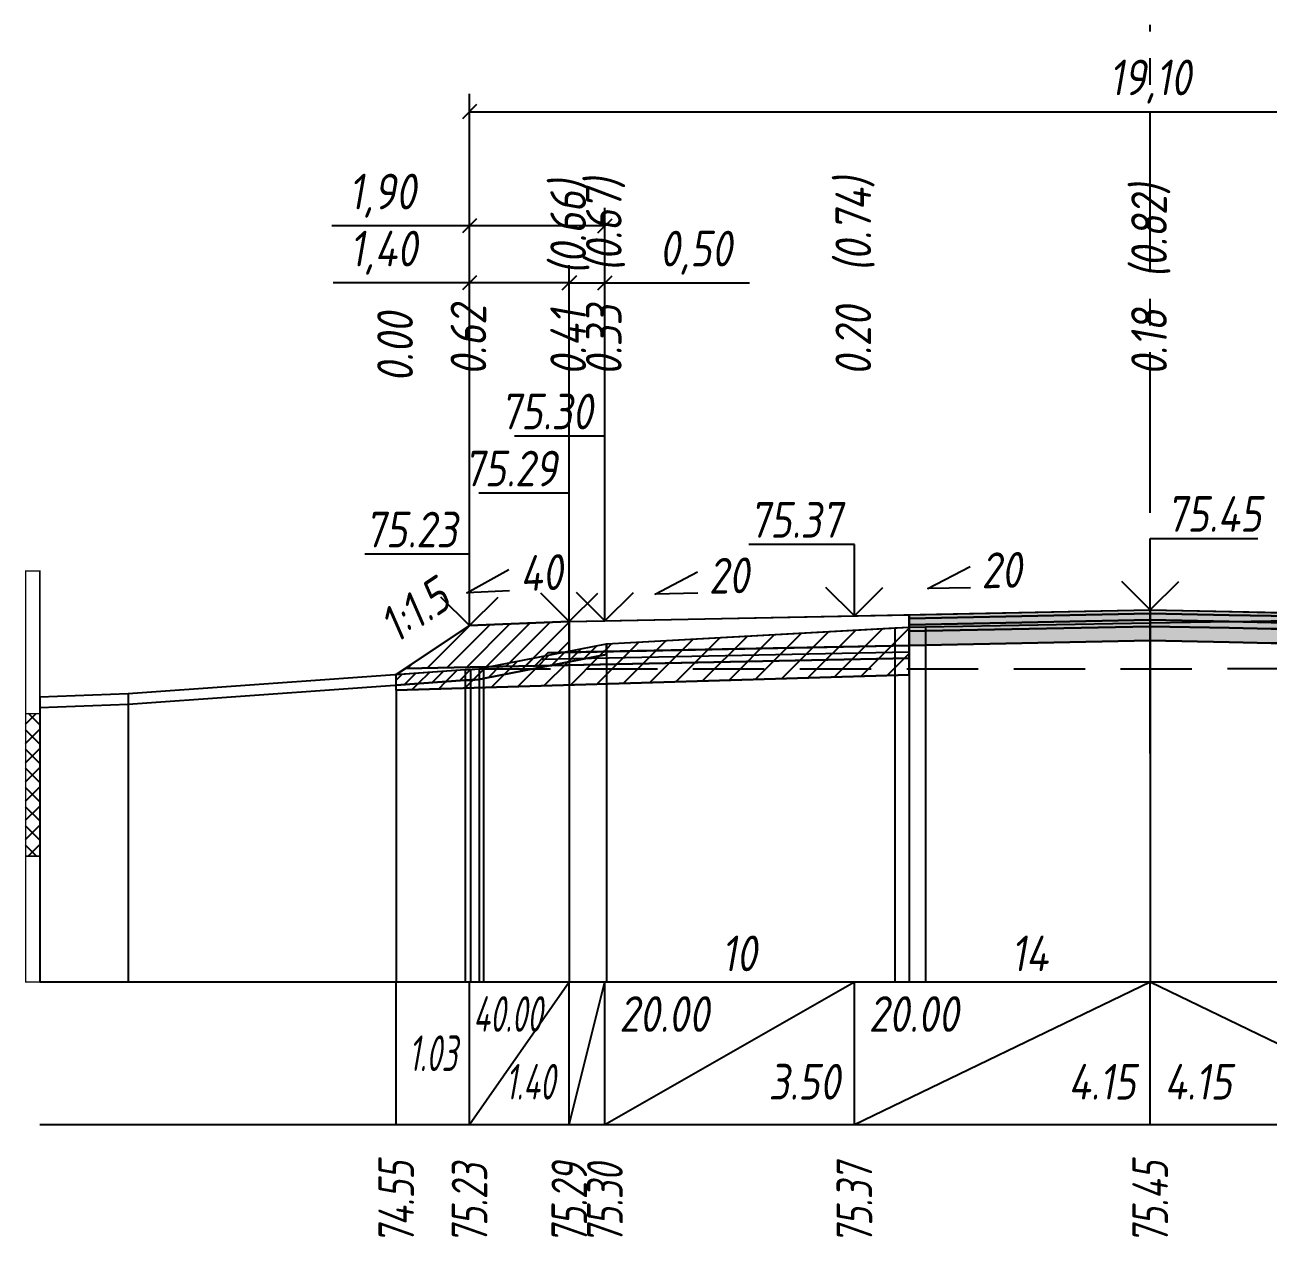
# Model space of a CAD drawing. Extents: x -717 to 1451, y -133302 to 233.
# Drawn here: x 78.9 to 166.2, y -15020.9 to -14935.9 of the extents above; entities that cross this region are included whole.
import ezdxf
from ezdxf.enums import TextEntityAlignment as Align

# ---------------------------------------------------------------- set-up
doc = ezdxf.new("R2010")
doc.units = 0
doc.linetypes.add('осевая2', pattern=[1.125, 0.75, -0.125, 0.125, -0.125])
doc.linetypes.add('штриховая', pattern=[0.75, 0.5, -0.25])
for name, color, linetype in [('Интерполированный поперечник', 2, 'Continuous'), ('Код_514', 1, 'Continuous'), ('Контур_0', 7, 'Continuous'), ('Контур_2521', 7, 'Continuous'), ('Контур_2564', 7, 'Continuous'), ('Контур_2660', 7, 'Continuous'), ('Контур_2665', 7, 'Continuous'), ('Контур_400', 7, 'Continuous'), ('Контур_508', 7, 'Continuous'), ('Контур_512', 7, 'Continuous'), ('Контур_513', 7, 'Continuous'), ('Контур_818', 7, 'Continuous'), ('Красный поперечник', 1, 'Continuous'), ('Линейка абсолютных высот', 7, 'Continuous'), ('Объём_2501', 7, 'Continuous'), ('Объём_2564', 7, 'Continuous'), ('Объём_2650', 7, 'Continuous'), ('Объём_2660', 7, 'Continuous'), ('Объём_2661', 7, 'Continuous'), ('Объём_2665', 7, 'Continuous'), ('Объём_2666', 7, 'Continuous'), ('Объём_2667', 7, 'Continuous'), ('Объём_2668', 7, 'Continuous'), ('Объём_2669', 7, 'Continuous'), ('Объём_2675', 7, 'Continuous'), ('Объём_2753', 7, 'Continuous'), ('Ось', 1, 'осевая2'), ('Откосы', 7, 'Continuous'), ('Отметки покрытия', 7, 'Continuous'), ('Рабочие отметки', 7, 'Continuous'), ('Рабочие отметки доп.', 7, 'Continuous'), ('Слои выравнивания', 7, 'Continuous'), ('Таблица', 7, 'Continuous'), ('Уклоны проезжей части', 7, 'Continuous'), ('Черный поперечник', 3, 'Continuous')]:
    doc.layers.add(name, color=color, linetype=linetype)
for name, color, linetype, true_color in [('Контур_2540', 2, 'Continuous', 0xffff00), ('Контур_2560', 2, 'Continuous', 0xffff00), ('Контур_2561', 7, 'Continuous', 0xff8040), ('Контур_2562', 3, 'Continuous', 0x00ff00), ('Контур_2563', 7, 'Continuous', 0xff8000), ('Контур_2570', 7, 'Continuous', 0x80ff00), ('Контур_2725', 7, 'Continuous', 0x323232), ('Контур_2736', 4, 'Continuous', 0x00ffff), ('Контур_2737', 4, 'Continuous', 0x00ffff), ('Контур_2738', 4, 'Continuous', 0x00ffff), ('Контур_2739', 4, 'Continuous', 0x00ffff), ('Контур_2741', 4, 'Continuous', 0x00ffff), ('Контур_2742', 4, 'Continuous', 0x00ffff), ('Контур_2743', 4, 'Continuous', 0x00ffff), ('Контур_2744', 7, 'Continuous', 0xa4ffff), ('Контур_2745', 7, 'Continuous', 0xa4ffff), ('Контур_2747', 4, 'Continuous', 0x00ffff), ('Контур_2748', 4, 'Continuous', 0x00ffff), ('Контур_2749', 4, 'Continuous', 0x00ffff), ('Контур_2750', 4, 'Continuous', 0x00ffff), ('Контур_2751', 4, 'Continuous', 0x00ffff), ('Контур_2752', 4, 'Continuous', 0x00ffff), ('Контур_2760', 7, 'Continuous', 0x323232), ('Контур_2761', 7, 'Continuous', 0x323232), ('Контур_2762', 7, 'Continuous', 0x323232), ('Контур_2763', 7, 'Continuous', 0x323232), ('Контур_402', 7, 'Continuous', 0xff6464), ('Контур_703', 4, 'Continuous', 0x00ffff), ('Контур_705', 4, 'Continuous', 0x00ffff), ('Контур_707', 4, 'Continuous', 0x00ffff), ('Контур_720', 131, 'Continuous', 0xaaffff), ('Объём_2500', 7, 'Continuous', 0xc0c0c0), ('Объём_2520', 7, 'Continuous', 0x80ffff), ('Объём_2540', 2, 'Continuous', 0xffff00), ('Объём_2560', 2, 'Continuous', 0xffff00), ('Объём_2561', 7, 'Continuous', 0xff8040), ('Объём_2562', 3, 'Continuous', 0x00ff00), ('Объём_2563', 7, 'Continuous', 0xff8000), ('Объём_2570', 7, 'Continuous', 0x80ff00), ('Объём_2600', 7, 'Continuous', 0x808000), ('Объём_2746', 2, 'Continuous', 0xffff00)]:
    doc.layers.add(name, color=color, linetype=linetype, true_color=true_color)
doc.styles.get("Standard").update_dxf_attribs({"font": 'txt', "height": 2.5})
doc.styles.add('М', font='romand.shx', dxfattribs={"width": 0.8, "oblique": 10, "height": 2.5})
doc.dimstyles.new('ISO-25', dxfattribs={"dimtxt": 2.5, "dimasz": 2.5, "dimexe": 1.25, "dimexo": 0.625, "dimtad": 1, "dimtxsty": 'Standard', "dimcen": 2.5, "dimadec": 0, "dimazin": 0, "dimtfac": 1, "dimtmove": 0, "dimatfit": 3, "dimfxl": 1, "dimarcsym": 0})

# ---------------------------------------------------------------- blocks, each defined once
blk = doc.blocks.new('_Oblique')
at = {"color": 0, "linetype": 'ByBlock', "lineweight": -2}
blk.add_line((-0.5, -0.5), (0.5, 0.5), dxfattribs=at)
blk = doc.blocks.new('*D346')
at = {"color": 0, "lineweight": -2, "transparency": 16777216}
for p, q in [((110.142, -14977.448), (110.142, -14952.728)), ((117.142, -14977.168), (117.142, -14952.728)), ((110.142, -14953.978), (100.569, -14953.978)), ((117.142, -14953.978), (110.142, -14953.978))]:
    blk.add_line(p, q, dxfattribs=at)
at = {"layer": 'Defpoints', "color": 0, "transparency": 16777216}
for p in [(117.142, -14953.978), (110.142, -14978.073), (117.142, -14977.793)]:
    blk.add_point(p, dxfattribs=at)
at = {"color": 0, "lineweight": -2, "transparency": 16777216, "rotation": 180}
blk.add_blockref('_Oblique', (110.142, -14953.978), dxfattribs=at)
at = {"color": 0, "lineweight": -2, "transparency": 16777216}
blk.add_blockref('_Oblique', (117.142, -14953.978), dxfattribs=at)
at = {"color": 0, "transparency": 16777216, "insert": (104.11, -14951.865), "char_height": 2.5, "width": 8.75, "attachment_point": 5, "style": 'М'}
blk.add_mtext('1,40', dxfattribs=at)
blk = doc.blocks.new('*D348')
at = {"color": 0, "lineweight": -2, "transparency": 16777216}
for p, q in [((117.142, -14977.168), (117.142, -14952.728)), ((119.642, -14977.118), (119.642, -14952.728)), ((117.142, -14953.978), (119.642, -14953.978)), ((119.642, -14953.978), (129.777, -14953.978))]:
    blk.add_line(p, q, dxfattribs=at)
at = {"layer": 'Defpoints', "color": 0, "transparency": 16777216}
for p in [(119.642, -14953.978), (119.642, -14977.743), (117.142, -14977.793)]:
    blk.add_point(p, dxfattribs=at)
at = {"color": 0, "lineweight": -2, "transparency": 16777216, "rotation": 180}
blk.add_blockref('_Oblique', (117.142, -14953.978), dxfattribs=at)
at = {"color": 0, "lineweight": -2, "transparency": 16777216}
blk.add_blockref('_Oblique', (119.642, -14953.978), dxfattribs=at)
at = {"color": 0, "transparency": 16777216, "insert": (126.016, -14951.865), "char_height": 2.5, "width": 9.16667, "attachment_point": 5, "style": 'М'}
blk.add_mtext('0,50', dxfattribs=at)
blk = doc.blocks.new('*D351')
at = {"color": 0, "lineweight": -2, "transparency": 16777216}
for p, q in [((110.142, -14977.448), (110.142, -14948.728)), ((119.642, -14977.118), (119.642, -14948.728)), ((110.142, -14949.978), (100.493, -14949.978)), ((119.642, -14949.978), (110.142, -14949.978))]:
    blk.add_line(p, q, dxfattribs=at)
at = {"layer": 'Defpoints', "color": 0, "transparency": 16777216}
for p in [(119.642, -14949.978), (119.642, -14977.743), (110.142, -14978.073)]:
    blk.add_point(p, dxfattribs=at)
at = {"color": 0, "lineweight": -2, "transparency": 16777216, "rotation": 180}
blk.add_blockref('_Oblique', (110.142, -14949.978), dxfattribs=at)
at = {"color": 0, "lineweight": -2, "transparency": 16777216}
blk.add_blockref('_Oblique', (119.642, -14949.978), dxfattribs=at)
at = {"color": 0, "transparency": 16777216, "insert": (104.034, -14947.865), "char_height": 2.5, "width": 8.75, "attachment_point": 5, "style": 'М'}
blk.add_mtext('1,90', dxfattribs=at)
blk = doc.blocks.new('*D352')
at = {"color": 0, "lineweight": -2, "transparency": 16777216}
for p, q in [((110.142, -14977.448), (110.142, -14940.728)), ((205.642, -14977.448), (205.642, -14940.728)), ((110.142, -14941.978), (205.642, -14941.978))]:
    blk.add_line(p, q, dxfattribs=at)
at = {"layer": 'Defpoints', "color": 0, "transparency": 16777216}
for p in [(205.642, -14941.978), (110.142, -14978.073), (205.642, -14978.073)]:
    blk.add_point(p, dxfattribs=at)
at = {"color": 0, "lineweight": -2, "transparency": 16777216, "rotation": 180}
blk.add_blockref('_Oblique', (110.142, -14941.978), dxfattribs=at)
at = {"color": 0, "lineweight": -2, "transparency": 16777216}
blk.add_blockref('_Oblique', (205.642, -14941.978), dxfattribs=at)
at = {"color": 0, "transparency": 16777216, "insert": (157.892, -14939.865), "char_height": 2.5, "width": 10.41667, "attachment_point": 5, "style": 'М'}
blk.add_mtext('19,10', dxfattribs=at)

msp = doc.modelspace()

# ---------------------------------------------------------------- hatches: boundary and pattern name
at = {"layer": 'Линейка абсолютных высот'}
h = msp.add_hatch(dxfattribs=at)
h.set_pattern_fill('ANSI37', scale=0.3, style=0)
h.paths.add_polyline_path([(80, -14994.184), (80, -14984.184), (79, -14984.184), (79, -14994.184)])
at = {"layer": 'Объём_2563'}
h = msp.add_hatch(dxfattribs=at)
h.set_pattern_fill('ANSI31', color=256, scale=0.3)
h.paths.add_polyline_path([(110.142, -14978.011), (117.142, -14977.731), (117.142, -14979.881), (115.642, -14979.911), (114.724, -14980.829), (105.642, -14981.011)])
at = {"layer": 'Объём_2570'}
h = msp.add_hatch(dxfattribs=at)
h.set_pattern_fill('ANSI31', color=256, scale=0.2)
h.paths.add_polyline_path([(119.742, -14980.045), (111.123, -14981.716), (110.82, -14981.801), (109.845, -14981.847), (105, -14982.189), (105, -14981.439), (109.845, -14981.097), (110.82, -14981.051), (111.123, -14980.966), (119.742, -14979.295)])
at = {"layer": 'Объём_2600'}
h = msp.add_hatch(dxfattribs=at)
h.set_pattern_fill('ANSI31', color=6, scale=0.4)
h.paths.add_polyline_path([(110.216, -14981.834), (110.82, -14981.801), (111.123, -14981.716), (119.742, -14980.045), (119.742, -14979.295), (140.978, -14978.118), (140.978, -14981.473), (105, -14982.552), (105, -14982.189), (109.845, -14981.847)])
at = {"layer": 'Слои выравнивания'}
for color, points in [(2, [(140.978, -14977.254), (142.142, -14977.231), (157.892, -14976.916), (157.892, -14977.166), (142.142, -14977.481), (140.978, -14977.504)]), (3, [(140.978, -14977.504), (142.142, -14977.481), (157.892, -14977.166), (157.892, -14977.616), (142.142, -14977.931), (140.978, -14977.954)]), (4, [(140.978, -14977.954), (142.142, -14977.931), (157.892, -14977.616), (157.892, -14978.066), (142.142, -14978.381), (140.978, -14978.404)]), (2, [(157.892, -14976.916), (163.442, -14977.027), (166.381, -14977.085), (167.074, -14977.099), (178.642, -14977.331), (190.539, -14977.569), (190.539, -14977.819), (178.642, -14977.581), (167.074, -14977.349), (166.381, -14977.335), (163.442, -14977.277), (157.892, -14977.166)]), (3, [(157.892, -14977.166), (163.442, -14977.277), (166.381, -14977.335), (167.074, -14977.349), (178.642, -14977.581), (190.539, -14977.819), (190.539, -14978.269), (178.642, -14978.031), (167.074, -14977.799), (166.381, -14977.785), (163.442, -14977.727), (157.892, -14977.616)]), (4, [(157.892, -14977.616), (163.442, -14977.727), (166.381, -14977.785), (167.074, -14977.799), (178.642, -14978.031), (190.539, -14978.269), (190.539, -14978.719), (178.642, -14978.481), (167.074, -14978.249), (166.381, -14978.235), (163.442, -14978.177), (157.892, -14978.066)]), (5, [(140.978, -14978.404), (142.142, -14978.381), (157.892, -14978.066), (157.892, -14979.066), (142.142, -14979.381), (140.978, -14979.404)]), (5, [(157.892, -14978.066), (163.442, -14978.177), (166.381, -14978.235), (167.074, -14978.249), (178.642, -14978.481), (190.539, -14978.719), (190.539, -14979.719), (178.642, -14979.481), (167.074, -14979.249), (166.381, -14979.235), (163.442, -14979.177), (157.892, -14979.066)])]:
    msp.add_hatch(color=color, dxfattribs=at).paths.add_polyline_path(points)

# ---------------------------------------------------------------- linework, layer by layer
at = {"layer": 'Интерполированный поперечник', "linetype": 'штриховая', "ltscale": 10, "flags": 128}
msp.add_lwpolyline([(110.82, -14981.051), (220.982, -14981.012)], dxfattribs=at)
at = {"layer": 'Код_514'}
for p, q in [((105, -15013), (105, -15003)), ((110.142, -15013), (110.142, -15003)), ((110.142, -15013), (117.142, -15003)), ((117.142, -15013), (117.142, -15003)), ((117.142, -15013), (119.642, -15003)), ((119.642, -15013), (119.642, -15003)), ((119.642, -15013), (137.142, -15003)), ((137.142, -15013), (137.142, -15003)), ((137.142, -15013), (157.892, -15003)), ((157.892, -15013), (157.892, -15003)), ((157.892, -15003), (178.642, -15013))]:
    msp.add_line(p, q, dxfattribs=at)
at = {"layer": 'Контур_0', "flags": 128}
for points in [[(117.142, -14977.731), (140.978, -14977.254), (140.978, -14979.404), (117.142, -14979.881), (117.142, -14977.731), (117.142, -14977.731)], [(110.142, -14978.011), (105, -14981.439), (105, -14981.439), (105, -14981.439), (105, -14981.439), (105, -14981.439), (105, -14981.439), (105, -14981.439), (105, -14981.439), (105, -14981.439), (105, -14981.439), (105, -14981.439), (105, -14981.439), (105, -14981.439), (105, -14981.439), (105, -14981.439)], [(110.142, -14978.011), (105, -14981.439), (105, -14981.439), (105, -14981.439), (105, -14981.439), (105, -14981.439), (105, -14981.439), (105, -14981.439), (105, -14981.439), (105, -14981.439), (105, -14981.439), (105, -14981.439), (105, -14981.439), (105, -14981.439), (105, -14981.439), (105, -14981.439), (105, -14981.439), (105, -14981.439), (105, -14981.439), (105, -14981.439), (105, -14981.439), (105, -14981.439), (105, -14981.439), (105, -14981.439), (105, -14981.439), (105, -14981.439), (105, -14981.439), (105, -14981.439), (105, -14981.439), (105, -14981.439)], [(115.642, -14979.911), (140.978, -14979.404), (140.978, -14980.304), (114.724, -14980.829), (115.642, -14979.911), (115.642, -14979.911)], [(105.642, -14981.011), (114.724, -14980.829), (115.642, -14979.911), (117.142, -14979.881)]]:
    msp.add_lwpolyline(points, dxfattribs=at)
at = {"layer": 'Контур_2521', "color": 250, "flags": 128}
msp.add_lwpolyline([(115.183, -14980.37), (140.978, -14979.854)], dxfattribs=at)
at = {"layer": 'Контур_2540', "flags": 128}
msp.add_lwpolyline([(105.642, -14981.011), (140.978, -14980.304), (140.978, -14981.473), (105, -14982.552), (105, -14981.439), (105.642, -14981.011), (105.642, -14981.011)], dxfattribs=at)
at = {"layer": 'Контур_2560', "flags": 128}
msp.add_lwpolyline([(110.142, -14978.011), (110.142, -14978.011), (110.142, -14978.011), (117.142, -14977.731)], dxfattribs=at)
at = {"layer": 'Контур_2561', "flags": 128}
msp.add_lwpolyline([(117.142, -14977.731), (117.142, -14977.731), (110.142, -14978.011), (110.142, -14978.011), (117.142, -14977.731)], dxfattribs=at)
at = {"layer": 'Контур_2562', "flags": 128}
msp.add_lwpolyline([(110.142, -14978.011), (110.142, -14978.011), (110.142, -14978.011), (110.142, -14978.011), (110.142, -14978.011)], dxfattribs=at)
at = {"layer": 'Контур_2563', "flags": 128}
msp.add_lwpolyline([(110.142, -14978.011), (117.142, -14977.731), (117.142, -14979.881), (115.642, -14979.911), (114.724, -14980.829), (105.642, -14981.011), (110.142, -14978.011), (110.142, -14978.011)], dxfattribs=at)
at = {"layer": 'Контур_2564', "flags": 128}
msp.add_lwpolyline([(110.142, -14978.011), (117.142, -14977.731)], dxfattribs=at)
at = {"layer": 'Контур_2570', "flags": 128}
msp.add_lwpolyline([(80, -14983.75), (86.195, -14983.515), (109.845, -14981.847), (110.216, -14981.834), (110.82, -14981.801), (110.82, -14981.801), (111.123, -14981.716), (119.742, -14980.045), (119.742, -14979.295), (139.987, -14978.178), (140.978, -14978.118), (142.142, -14978.1), (157.892, -14977.824), (166.381, -14977.675)], dxfattribs=at)
at = {"layer": 'Контур_2660', "flags": 128}
msp.add_lwpolyline([(105, -14982.552), (140.978, -14981.473)], dxfattribs=at)
at = {"layer": 'Контур_2665', "flags": 128}
msp.add_lwpolyline([(110.142, -14978.011), (110.142, -14978.011)], dxfattribs=at)
at = {"layer": 'Контур_2725', "flags": 128}
msp.add_lwpolyline([(140.978, -14979.404), (142.142, -14979.381), (157.892, -14979.066), (163.442, -14979.177), (166.381, -14979.235), (167.074, -14979.249), (178.642, -14979.481), (190.539, -14979.719)], dxfattribs=at)
at = {"layer": 'Контур_2736', "flags": 128}
msp.add_lwpolyline([(110.142, -14978.011), (105, -14981.439)], dxfattribs=at)
at = {"layer": 'Контур_2737', "flags": 128}
msp.add_lwpolyline([(105, -14981.439), (105, -14981.439)], dxfattribs=at)
at = {"layer": 'Контур_2738', "flags": 128}
msp.add_lwpolyline([(105, -14981.439), (105, -14981.439)], dxfattribs=at)
at = {"layer": 'Контур_2739', "flags": 128}
msp.add_lwpolyline([(105, -14981.439), (105, -14981.439)], dxfattribs=at)
at = {"layer": 'Контур_2741', "flags": 128}
msp.add_lwpolyline([(105, -14981.439), (105, -14981.439)], dxfattribs=at)
at = {"layer": 'Контур_2742', "flags": 128}
msp.add_lwpolyline([(105, -14981.439), (105, -14981.439)], dxfattribs=at)
at = {"layer": 'Контур_2743', "flags": 128}
msp.add_lwpolyline([(105, -14981.439), (105, -14981.439)], dxfattribs=at)
at = {"layer": 'Контур_2744', "flags": 128}
msp.add_lwpolyline([(105, -14981.439), (105, -14981.439)], dxfattribs=at)
msp.add_lwpolyline([(105, -14981.439), (105, -14981.439)], dxfattribs=at)
msp.add_lwpolyline([(105, -14981.439), (105, -14981.439)], dxfattribs=at)
msp.add_lwpolyline([(105, -14981.439), (105, -14981.439)], dxfattribs=at)
msp.add_lwpolyline([(105, -14981.439), (105, -14981.439)], dxfattribs=at)
msp.add_lwpolyline([(105, -14981.439), (105, -14981.439)], dxfattribs=at)
at = {"layer": 'Контур_2745', "flags": 128}
msp.add_lwpolyline([(105, -14981.439), (105, -14981.439)], dxfattribs=at)
msp.add_lwpolyline([(105, -14981.439), (105, -14981.439)], dxfattribs=at)
msp.add_lwpolyline([(105, -14981.439), (105, -14981.439)], dxfattribs=at)
msp.add_lwpolyline([(105, -14981.439), (105, -14981.439)], dxfattribs=at)
msp.add_lwpolyline([(105, -14981.439), (105, -14981.439)], dxfattribs=at)
msp.add_lwpolyline([(105, -14981.439), (105, -14981.439)], dxfattribs=at)
at = {"layer": 'Контур_2747', "flags": 128}
msp.add_lwpolyline([(105, -14981.439), (105, -14981.439)], dxfattribs=at)
at = {"layer": 'Контур_2748', "flags": 128}
msp.add_lwpolyline([(105, -14981.439), (105, -14981.439)], dxfattribs=at)
at = {"layer": 'Контур_2749', "flags": 128}
msp.add_lwpolyline([(105, -14981.439), (105, -14981.439)], dxfattribs=at)
at = {"layer": 'Контур_2750', "flags": 128}
msp.add_lwpolyline([(105, -14981.439), (105, -14981.439)], dxfattribs=at)
at = {"layer": 'Контур_2751', "flags": 128}
msp.add_lwpolyline([(105, -14981.439), (105, -14981.439)], dxfattribs=at)
at = {"layer": 'Контур_2752', "flags": 128}
msp.add_lwpolyline([(105, -14981.439), (105, -14981.439)], dxfattribs=at)
at = {"layer": 'Контур_2760', "flags": 128}
msp.add_lwpolyline([(140.978, -14977.254), (142.142, -14977.231), (157.892, -14976.916), (163.442, -14977.027), (166.381, -14977.085), (167.074, -14977.099), (178.642, -14977.331), (190.539, -14977.569)], dxfattribs=at)
at = {"layer": 'Контур_2761', "flags": 128}
msp.add_lwpolyline([(140.978, -14977.504), (142.142, -14977.481), (157.892, -14977.166), (163.442, -14977.277), (166.381, -14977.335), (167.074, -14977.349), (178.642, -14977.581), (190.539, -14977.819)], dxfattribs=at)
at = {"layer": 'Контур_2762', "flags": 128}
msp.add_lwpolyline([(140.978, -14977.954), (142.142, -14977.931), (157.892, -14977.616), (163.442, -14977.727), (166.381, -14977.785), (167.074, -14977.799), (178.642, -14978.031), (190.539, -14978.269)], dxfattribs=at)
at = {"layer": 'Контур_2763', "flags": 128}
msp.add_lwpolyline([(140.978, -14978.404), (142.142, -14978.381), (157.892, -14978.066), (163.442, -14978.177), (166.381, -14978.235), (167.074, -14978.249), (178.642, -14978.481), (190.539, -14978.719)], dxfattribs=at)
at = {"layer": 'Контур_400', "flags": 128}
for points in [[(117.142, -14977.731), (119.642, -14977.681), (119.642, -14977.681), (119.642, -14977.681), (119.642, -14977.681), (119.642, -14977.681), (119.642, -14977.681), (137.142, -14977.331), (157.892, -14976.916)], [(157.892, -14976.916), (178.642, -14977.331), (196.142, -14977.681), (196.142, -14977.681), (196.142, -14977.681), (196.142, -14977.681), (196.142, -14977.681), (196.142, -14977.681), (198.642, -14977.731)]]:
    msp.add_lwpolyline(points, dxfattribs=at)
at = {"layer": 'Контур_402', "flags": 128}
msp.add_lwpolyline([(105, -14982.552), (140.978, -14981.473), (140.978, -14979.404), (157.892, -14979.066), (190.539, -14979.719), (190.539, -14981.945), (212.534, -14982.605)], dxfattribs=at)
at = {"layer": 'Контур_508', "flags": 128}
msp.add_lwpolyline([(105, -14982.552), (140.978, -14981.473), (140.978, -14979.404), (157.892, -14979.066), (190.539, -14979.719), (190.539, -14981.945), (212.534, -14982.605), (212.597, -14982.647), (214.597, -14982.647), (217.046, -14981.014)], dxfattribs=at)
at = {"layer": 'Контур_512', "flags": 128}
msp.add_lwpolyline([(105, -14982.552), (140.978, -14981.473)], dxfattribs=at)
at = {"layer": 'Контур_513', "flags": 128}
msp.add_lwpolyline([(105, -14982.552), (140.978, -14981.473), (140.978, -14979.404), (157.892, -14979.066), (190.539, -14979.719), (190.539, -14981.945), (212.534, -14982.605), (212.597, -14982.647), (214.597, -14982.647), (217.046, -14981.014)], dxfattribs=at)
at = {"layer": 'Контур_703', "flags": 128}
for points in [[(110.142, -14978.011), (105, -14981.439)], [(105, -14981.439), (105, -14981.439)]]:
    msp.add_lwpolyline(points, dxfattribs=at)
at = {"layer": 'Контур_705', "flags": 128}
msp.add_lwpolyline([(105, -14981.439), (105, -14981.439)], dxfattribs=at)
at = {"layer": 'Контур_707', "flags": 128}
msp.add_lwpolyline([(105, -14981.439), (105, -14981.439)], dxfattribs=at)
at = {"layer": 'Контур_720', "flags": 128}
msp.add_lwpolyline([(105, -14981.439), (105, -14981.439)], dxfattribs=at)
at = {"layer": 'Контур_818', "flags": 128}
msp.add_lwpolyline([(105, -14982.189), (109.845, -14981.847), (110.216, -14981.834), (110.82, -14981.801), (110.82, -14981.801), (111.123, -14981.716), (119.742, -14980.045), (119.742, -14979.295), (139.987, -14978.178), (140.978, -14978.118), (142.142, -14978.1), (157.892, -14977.824), (166.381, -14977.675), (167.074, -14977.688), (190.539, -14978.043), (191.053, -14978.079), (212.134, -14979.149), (212.134, -14979.899), (212.39, -14979.947), (217.046, -14980.931)], dxfattribs=at)
at = {"layer": 'Красный поперечник'}
for p, q in [((110.142, -14978.011), (117.142, -14977.731)), ((117.142, -14977.731), (119.642, -14977.681)), ((119.642, -14977.681), (137.142, -14977.331)), ((137.142, -14977.331), (157.892, -14976.916)), ((157.892, -14976.916), (178.642, -14977.331)), ((105, -14981.439), (110.142, -14978.011)), ((140.978, -14981.473), (140.978, -15003)), ((105, -14982.552), (105, -15003))]:
    msp.add_line(p, q, dxfattribs=at)
at = {"layer": 'Линейка абсолютных высот', "color": 7, "const_width": 0.1, "flags": 128}
for points in [[(80, -14984.184), (80, -14974.184), (79, -14974.184), (79, -14984.184), (80, -14984.184)], [(80, -14994.184), (80, -14984.184), (79, -14984.184), (79, -14994.184), (80, -14994.184)], [(80, -15003), (80, -14994.184), (79, -14994.184), (79, -15003), (80, -15003)]]:
    msp.add_lwpolyline(points, dxfattribs=at)
at = {"layer": 'Объём_2500', "flags": 128}
msp.add_lwpolyline([(117.142, -14977.731), (140.978, -14977.254), (140.978, -14979.404), (117.142, -14979.881), (117.142, -14977.731), (117.142, -14977.731)], dxfattribs=at)
at = {"layer": 'Объём_2501', "flags": 128}
for points in [[(117.142, -14977.731), (119.642, -14977.681), (119.642, -14977.681), (119.642, -14977.681), (119.642, -14977.681), (119.642, -14977.681), (119.642, -14977.681), (137.142, -14977.331), (157.892, -14976.916)], [(157.892, -14976.916), (178.642, -14977.331), (196.142, -14977.681), (196.142, -14977.681), (196.142, -14977.681), (196.142, -14977.681), (196.142, -14977.681), (196.142, -14977.681), (198.642, -14977.731)]]:
    msp.add_lwpolyline(points, dxfattribs=at)
at = {"layer": 'Объём_2520', "color": 250, "flags": 128}
msp.add_lwpolyline([(115.642, -14979.911), (140.978, -14979.404), (140.978, -14980.304), (114.724, -14980.829), (115.642, -14979.911), (115.642, -14979.911)], dxfattribs=at)
at = {"layer": 'Объём_2540', "flags": 128}
msp.add_lwpolyline([(105.642, -14981.011), (140.978, -14980.304), (140.978, -14981.473), (105, -14982.552), (105, -14981.439), (105.642, -14981.011), (105.642, -14981.011)], dxfattribs=at)
at = {"layer": 'Объём_2560', "flags": 128}
msp.add_lwpolyline([(110.142, -14978.011), (110.142, -14978.011), (110.142, -14978.011), (117.142, -14977.731)], dxfattribs=at)
at = {"layer": 'Объём_2561', "flags": 128}
msp.add_lwpolyline([(117.142, -14977.731), (117.142, -14977.731), (110.142, -14978.011), (110.142, -14978.011), (117.142, -14977.731)], dxfattribs=at)
at = {"layer": 'Объём_2562', "flags": 128}
msp.add_lwpolyline([(110.142, -14978.011), (110.142, -14978.011), (110.142, -14978.011), (110.142, -14978.011), (110.142, -14978.011)], dxfattribs=at)
at = {"layer": 'Объём_2563', "color": 250, "flags": 128}
msp.add_lwpolyline([(110.142, -14978.011), (117.142, -14977.731), (117.142, -14979.881), (115.642, -14979.911), (114.724, -14980.829), (105.642, -14981.011), (110.142, -14978.011), (110.142, -14978.011)], dxfattribs=at)
at = {"layer": 'Объём_2564', "flags": 128}
msp.add_lwpolyline([(110.142, -14978.011), (117.142, -14977.731)], dxfattribs=at)
at = {"layer": 'Объём_2570', "flags": 128}
msp.add_lwpolyline([(119.742, -14980.045), (111.123, -14981.716), (110.82, -14981.801), (109.845, -14981.847), (105, -14982.189), (105, -14981.439), (109.845, -14981.097), (110.82, -14981.051), (111.123, -14980.966), (119.742, -14979.295), (119.742, -14980.045), (119.742, -14980.045)], dxfattribs=at)
at = {"layer": 'Объём_2650', "color": 6, "flags": 128}
msp.add_lwpolyline([(110.216, -14981.834), (110.82, -14981.801), (111.123, -14981.716), (119.742, -14980.045), (119.742, -14979.295), (140.978, -14978.118), (140.978, -14981.473), (105, -14982.552), (105, -14982.189), (109.845, -14981.847), (110.216, -14981.834), (110.216, -14981.834)], dxfattribs=at)
at = {"layer": 'Объём_2660', "flags": 128}
msp.add_lwpolyline([(105, -14982.552), (140.978, -14981.473)], dxfattribs=at)
at = {"layer": 'Объём_2661', "flags": 128}
msp.add_lwpolyline([(110.142, -14978.011), (105, -14981.439)], dxfattribs=at)
at = {"layer": 'Объём_2665', "flags": 128}
msp.add_lwpolyline([(110.142, -14978.011), (110.142, -14978.011)], dxfattribs=at)
at = {"layer": 'Объём_2666', "flags": 128}
msp.add_lwpolyline([(110.142, -14978.011), (105, -14981.439)], dxfattribs=at)
at = {"layer": 'Объём_2667', "flags": 128}
msp.add_lwpolyline([(105, -14981.439), (105, -14981.439)], dxfattribs=at)
msp.add_lwpolyline([(105, -14981.439), (105, -14981.439)], dxfattribs=at)
at = {"layer": 'Объём_2668', "flags": 128}
msp.add_lwpolyline([(105, -14981.439), (105, -14981.439)], dxfattribs=at)
msp.add_lwpolyline([(105, -14981.439), (105, -14981.439)], dxfattribs=at)
at = {"layer": 'Объём_2669', "flags": 128}
msp.add_lwpolyline([(105, -14981.439), (105, -14981.439)], dxfattribs=at)
msp.add_lwpolyline([(105, -14981.439), (105, -14981.439)], dxfattribs=at)
at = {"layer": 'Объём_2675', "flags": 128}
msp.add_lwpolyline([(105, -14981.439), (105, -14981.439)], dxfattribs=at)
msp.add_lwpolyline([(105, -14981.439), (105, -14981.439)], dxfattribs=at)
msp.add_lwpolyline([(105, -14981.439), (105, -14981.439)], dxfattribs=at)
msp.add_lwpolyline([(105, -14981.439), (105, -14981.439)], dxfattribs=at)
msp.add_lwpolyline([(105, -14981.439), (105, -14981.439)], dxfattribs=at)
msp.add_lwpolyline([(105, -14981.439), (105, -14981.439)], dxfattribs=at)
msp.add_lwpolyline([(105, -14981.439), (105, -14981.439)], dxfattribs=at)
msp.add_lwpolyline([(105, -14981.439), (105, -14981.439)], dxfattribs=at)
msp.add_lwpolyline([(105, -14981.439), (105, -14981.439)], dxfattribs=at)
msp.add_lwpolyline([(105, -14981.439), (105, -14981.439)], dxfattribs=at)
msp.add_lwpolyline([(105, -14981.439), (105, -14981.439)], dxfattribs=at)
msp.add_lwpolyline([(105, -14981.439), (105, -14981.439)], dxfattribs=at)
at = {"layer": 'Объём_2746', "flags": 128}
msp.add_lwpolyline([(109.845, -14981.847), (110.82, -14981.801), (111.123, -14981.716), (119.742, -14980.045), (119.742, -14979.295), (140.978, -14978.118), (140.978, -14981.473), (105, -14982.552), (105, -14982.189), (109.845, -14981.847), (109.845, -14981.847)], dxfattribs=at)
at = {"layer": 'Объём_2753', "flags": 128}
msp.add_lwpolyline([(140.978, -14977.254), (140.978, -14977.254)], dxfattribs=at)
at = {"layer": 'Ось', "ltscale": 15}
msp.add_line((157.892, -14986.971), (157.892, -14935.886), dxfattribs=at)
at = {"layer": 'Откосы', "color": 1, "flags": 128}
for points in [[(112.954, -14975.585), (109.956, -14975.705), (112.894, -14974.086)], [(126.167, -14975.739), (123.167, -14975.799), (126.137, -14974.239)], [(145.292, -14975.356), (142.292, -14975.416), (145.262, -14973.857)]]:
    msp.add_lwpolyline(points, dxfattribs=at)
at = {"layer": 'Отметки покрытия', "color": 1}
for p, q in [((119.642, -14964.731), (113.292, -14964.731)), ((119.642, -14977.681), (119.642, -14964.731)), ((117.142, -14968.731), (110.792, -14968.731)), ((117.142, -14977.731), (117.142, -14968.731)), ((137.142, -14972.331), (129.742, -14972.331)), ((137.142, -14977.331), (137.142, -14972.331)), ((157.892, -14976.916), (157.892, -14971.916)), ((157.892, -14971.916), (165.442, -14971.916)), ((110.142, -14973.011), (102.792, -14973.011)), ((110.142, -14978.011), (110.142, -14973.011)), ((157.892, -14976.916), (155.892, -14974.916)), ((157.892, -14976.916), (159.892, -14974.916)), ((117.142, -14977.731), (115.142, -14975.731)), ((117.142, -14977.731), (119.142, -14975.731)), ((119.642, -14977.681), (117.642, -14975.681)), ((119.642, -14977.681), (121.642, -14975.681)), ((137.142, -14977.331), (135.142, -14975.331)), ((137.142, -14977.331), (139.142, -14975.331)), ((110.142, -14978.011), (108.142, -14976.011)), ((110.142, -14978.011), (112.142, -14976.011))]:
    msp.add_line(p, q, dxfattribs=at)
at = {"layer": 'Слои выравнивания'}
for p, q in [((117.142, -14977.731), (117.142, -15003)), ((140.978, -14977.254), (140.978, -15003)), ((157.892, -14976.916), (157.892, -15003))]:
    msp.add_line(p, q, dxfattribs=at)
at = {"layer": 'Слои выравнивания', "color": 2, "flags": 128}
for points in [[(140.978, -14977.254), (142.142, -14977.231), (157.892, -14976.916), (157.892, -14977.166), (142.142, -14977.481), (140.978, -14977.504)], [(157.892, -14976.916), (163.442, -14977.027), (166.381, -14977.085), (167.074, -14977.099), (178.642, -14977.331), (190.539, -14977.569), (190.539, -14977.819), (178.642, -14977.581), (167.074, -14977.349), (166.381, -14977.335), (163.442, -14977.277), (157.892, -14977.166)]]:
    msp.add_lwpolyline(points, close=True, dxfattribs=at)
at = {"layer": 'Слои выравнивания', "color": 3, "flags": 128}
for points in [[(140.978, -14977.504), (142.142, -14977.481), (157.892, -14977.166), (157.892, -14977.616), (142.142, -14977.931), (140.978, -14977.954)], [(157.892, -14977.166), (163.442, -14977.277), (166.381, -14977.335), (167.074, -14977.349), (178.642, -14977.581), (190.539, -14977.819), (190.539, -14978.269), (178.642, -14978.031), (167.074, -14977.799), (166.381, -14977.785), (163.442, -14977.727), (157.892, -14977.616)]]:
    msp.add_lwpolyline(points, close=True, dxfattribs=at)
at = {"layer": 'Слои выравнивания', "color": 4, "flags": 128}
for points in [[(140.978, -14977.954), (142.142, -14977.931), (157.892, -14977.616), (157.892, -14978.066), (142.142, -14978.381), (140.978, -14978.404)], [(157.892, -14977.616), (163.442, -14977.727), (166.381, -14977.785), (167.074, -14977.799), (178.642, -14978.031), (190.539, -14978.269), (190.539, -14978.719), (178.642, -14978.481), (167.074, -14978.249), (166.381, -14978.235), (163.442, -14978.177), (157.892, -14978.066)]]:
    msp.add_lwpolyline(points, close=True, dxfattribs=at)
at = {"layer": 'Слои выравнивания', "color": 5, "flags": 128}
for points in [[(140.978, -14978.404), (142.142, -14978.381), (157.892, -14978.066), (157.892, -14979.066), (142.142, -14979.381), (140.978, -14979.404)], [(157.892, -14978.066), (163.442, -14978.177), (166.381, -14978.235), (167.074, -14978.249), (178.642, -14978.481), (190.539, -14978.719), (190.539, -14979.719), (178.642, -14979.481), (167.074, -14979.249), (166.381, -14979.235), (163.442, -14979.177), (157.892, -14979.066)]]:
    msp.add_lwpolyline(points, close=True, dxfattribs=at)
at = {"layer": 'Таблица'}
for p, q in [((80, -15003), (242.046, -15003)), ((80, -15013), (242.046, -15013))]:
    msp.add_line(p, q, dxfattribs=at)
at = {"layer": 'Черный поперечник', "color": 7}
for p, q in [((139.987, -14978.178), (139.987, -15003)), ((140.978, -14978.118), (140.978, -15003)), ((142.142, -14978.1), (142.142, -15003)), ((157.892, -14977.824), (157.892, -15003)), ((119.742, -14979.295), (119.742, -15003)), ((109.845, -14981.097), (109.845, -15003)), ((110.216, -14981.084), (110.216, -15003)), ((110.82, -14981.051), (110.82, -15003)), ((111.123, -14980.966), (111.123, -15003)), ((86.195, -14982.765), (86.195, -15003)), ((80, -14983), (80, -15003))]:
    msp.add_line(p, q, dxfattribs=at)
at = {"layer": 'Черный поперечник', "flags": 128}
msp.add_lwpolyline([(80, -14983), (86.195, -14982.765), (109.845, -14981.097), (110.216, -14981.084), (110.82, -14981.051), (111.123, -14980.966), (119.742, -14979.295), (139.987, -14978.178), (140.978, -14978.118), (142.142, -14978.1), (157.892, -14977.824), (166.381, -14977.675), (167.074, -14977.688), (190.539, -14978.043), (191.053, -14978.079), (212.134, -14979.149), (212.39, -14979.197), (220.982, -14981.012), (224.456, -14980.235), (233.399, -14978.775), (242.046, -14978.527)], dxfattribs=at)

# ---------------------------------------------------------------- texts
at = {"layer": 'Код_514', "style": 'М', "oblique": 10}
for s, width, p in [('40.00', 0.6, (110.396, -15004)), ('20.00', 0.8, (120.642, -15004)), ('20.00', 0.8, (138.142, -15004))]:
    msp.add_text(s, height=2.5, dxfattribs=dict(at, width=width)).set_placement(p, align=Align.TOP_LEFT)
at = {"layer": 'Код_514', "style": 'М', "oblique": 10, "width": 0.6}
msp.add_text('1.03', height=2.5, dxfattribs=at).set_placement((107.571, -15008), align=Align.MIDDLE_CENTER)
at = {"layer": 'Код_514', "style": 'М', "oblique": 10}
for s, width, p in [('1.40', 0.6, (116.142, -15012)), ('3.50', 0.8, (136.142, -15012)), ('4.15', 0.8, (156.892, -15012))]:
    msp.add_text(s, height=2.5, dxfattribs=dict(at, width=width)).set_placement(p, align=Align.BOTTOM_RIGHT)
at = {"layer": 'Код_514', "style": 'М', "oblique": 10, "width": 0.8}
msp.add_text('4.15', height=2.5, dxfattribs=at).set_placement((158.892, -15012), align=Align.BOTTOM_LEFT)
at = {"layer": 'Код_514', "style": 'М', "oblique": 10, "width": 0.7}
for s, p in [('74.55', (105, -15021.382)), ('75.23', (110.142, -15021.382)), ('75.29', (117.142, -15021.382)), ('75.30', (119.642, -15021.382)), ('75.37', (137.142, -15021.382)), ('75.45', (157.892, -15021.382))]:
    msp.add_text(s, height=2.5, rotation=90, dxfattribs=at).set_placement(p, align=Align.MIDDLE_LEFT)
at = {"layer": 'Отметки покрытия', "color": 1, "style": 'М', "oblique": 10, "width": 0.8}
for s, p in [('75.30', (118.783, -14964.999)), ('75.29', (116.283, -14968.999)), ('75.37', (136.283, -14972.599)), ('75.23', (109.283, -14973.279))]:
    msp.add_text(s, height=2.5, dxfattribs=at).set_placement(p, align=Align.BOTTOM_RIGHT)
msp.add_text('75.45', height=2.5, dxfattribs=at).set_placement((159.033, -14972.184), align=Align.BOTTOM_LEFT)
at = {"layer": 'Рабочие отметки', "color": 1, "style": 'М', "oblique": 10, "width": 0.8}
for s, p in [('0.00', (104.922, -14960.938)), ('0.62', (110.064, -14960.481)), ('0.41', (117.064, -14960.481)), ('0.33', (119.564, -14960.481)), ('0.20', (137.064, -14960.481)), ('0.18', (157.814, -14960.481))]:
    msp.add_text(s, height=2.5, rotation=90, dxfattribs=at).set_placement(p, align=Align.MIDDLE_LEFT)
at = {"layer": 'Рабочие отметки доп.', "color": 1, "style": 'М', "oblique": 10, "width": 0.8}
for s, p in [('(0.66)', (117.064, -14953.381)), ('(0.67)', (119.564, -14953.181)), ('(0.74)', (137.064, -14953.181)), ('(0.82)', (157.814, -14953.631))]:
    msp.add_text(s, height=2.5, rotation=90, dxfattribs=at).set_placement(p, align=Align.MIDDLE_LEFT)
at = {"layer": 'Слои выравнивания', "style": 'М', "oblique": 10, "width": 0.8}
for s, p in [('10', (129.06, -15003)), ('14', (149.435, -15003))]:
    msp.add_text(s, height=2.5, dxfattribs=at).set_placement(p, align=Align.BOTTOM_CENTER)
at = {"layer": 'Уклоны проезжей части', "color": 1, "style": 'М', "oblique": 10, "width": 0.8}
for s, rotation, p in [('40', 2.29061, (115.258, -14976.301)), ('20', 1.14576, (128.372, -14976.506)), ('20', 1.14576, (147.497, -14976.123)), ('1:1.5', 33.69007, (107.412, -14978.588))]:
    msp.add_text(s, height=2.5, rotation=rotation, dxfattribs=at).set_placement(p, align=Align.BOTTOM_CENTER)

# ---------------------------------------------------------------- dimensions: what is measured, and where the dimension line sits
at = {"color": 5}
dim = msp.add_linear_dim(base=(205.642, -14941.978), p1=(110.142, -14978.073), p2=(205.642, -14978.073), angle=180, dimstyle='ISO-25', override={"dimasz": 1, "dimlfac": 0.2, "dimzin": 0, "dimtxsty": 'М', "dimblk1": 'Oblique', "dimblk2": 'Oblique', "dimsah": 1}, dxfattribs=at)
dim.commit()
dim.dimension.update_dxf_attribs({"geometry": '*D352', "text_midpoint": (157.892, -14939.865)})
for base, p1, p2, picture, middle in [((119.642, -14949.978), (110.142, -14978.073), (119.642, -14977.743), '*D351', (104.034, -14949.978)), ((117.142, -14953.978), (110.142, -14978.073), (117.142, -14977.793), '*D346', (104.11, -14953.978)), ((119.642, -14953.978), (117.142, -14977.793), (119.642, -14977.743), '*D348', (126.016, -14953.978))]:
    dim = msp.add_linear_dim(base=base, p1=p1, p2=p2, angle=180, dimstyle='ISO-25', override={"dimasz": 1, "dimlfac": 0.2, "dimzin": 0, "dimtxsty": 'М', "dimblk1": 'Oblique', "dimblk2": 'Oblique', "dimsah": 1}, dxfattribs=at)
    dim.commit()
    dim.dimension.update_dxf_attribs({"geometry": picture, "text_midpoint": middle, "dimtype": 160})

doc.saveas('drawing.dxf')
